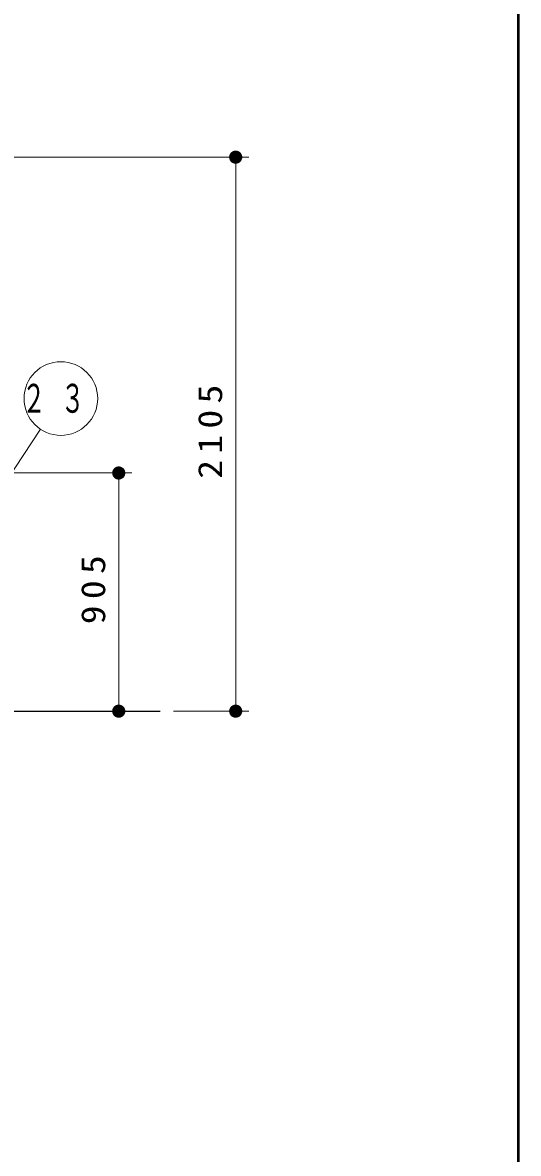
# Model space of a CAD drawing. Units: millimetres on the paper, scale 1:50. Extents: x -385 to 840, y 0 to 267.
# Drawn here: x 382.3 to 420, y 133.5 to 219.4 of the extents above; entities that cross this region are included whole.
import ezdxf

# ---------------------------------------------------------------- set-up
doc = ezdxf.new("R2010")
doc.units = ezdxf.units.MM
doc.layers.add('1_50', color=7, linetype='Continuous', lineweight=25)
doc.layers.add('LY_3', color=7, linetype='Continuous', lineweight=13)
doc.styles.add('ＭＳ ゴシック', font='')
doc.styles.get('ＭＳ ゴシック').set_extended_font_data('MS Gothic')

# ---------------------------------------------------------------- blocks, each defined once
blk = doc.blocks.new('filled_dot')
at = {"color": 0, "linetype": 'Continuous', "lineweight": -2, "const_width": 1.25}
blk.add_lwpolyline([(-0.625, 0, 1), (0.625, 0, 1)], format="xyb", close=True, dxfattribs=at)

msp = doc.modelspace()

# ---------------------------------------------------------------- linework, layer by layer
at = {"layer": '1_50', "lineweight": 13}
for p, q in [((367.679, 209.204), (399.519, 209.204)), ((398.519, 209.204), (398.519, 167.104)), ((376.453, 177.608), (383.689, 188.527)), ((367.679, 185.204), (390.634, 185.204)), ((389.634, 167.104), (389.634, 185.204)), ((393.789, 167.104), (399.519, 167.104))]:
    msp.add_line(p, q, dxfattribs=at)
at = {"layer": '1_50'}
msp.add_line((253.104, 167.104), (392.789, 167.104), dxfattribs=at)
at = {"layer": '1_50', "lineweight": 13}
msp.add_circle((385.236, 190.862), 2.8, dxfattribs=at)
at = {"layer": 'LY_3', "lineweight": 50}
msp.add_line((420, 0), (420, 267), dxfattribs=at)

# ---------------------------------------------------------------- block references
at = {"layer": '1_50', "lineweight": 13, "xscale": 0.4, "yscale": 0.4}
for p, rotation in [((398.519, 209.204), 270), ((389.634, 185.204), 270), ((389.634, 167.104), 90), ((398.519, 167.104), 90)]:
    msp.add_blockref('filled_dot', p, dxfattribs=dict(at, rotation=rotation))

# ---------------------------------------------------------------- texts
at = {"layer": '1_50', "insert": (385.236, 190.862), "char_height": 2.199, "attachment_point": 5, "style": 'ＭＳ ゴシック'}
msp.add_mtext('\\T1.64;\\W0.6;２３', dxfattribs=at)
at = {"layer": '1_50', "char_height": 1.833, "attachment_point": 8, "rotation": 90, "style": 'ＭＳ ゴシック'}
for s, insert in [('\\T1.33;\\W1.15;2105', (397.519, 188.577)), ('\\T1.33;\\W1.15;905', (388.634, 176.569))]:
    msp.add_mtext(s, dxfattribs=dict(at, insert=insert))

doc.saveas('drawing.dxf')
